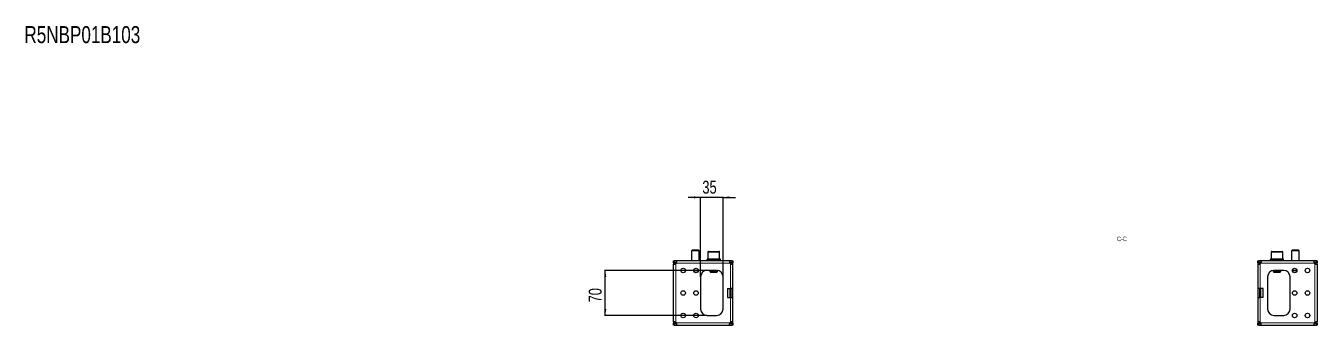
# Model space of a CAD drawing. Header units: millimetres. Extents: x -438 to 3468, y -370 to 660.
# Drawn here: x 1462 to 3468, y 195 to 660 of the extents above; entities that cross this region are included whole.
import ezdxf

# ---------------------------------------------------------------- set-up
doc = ezdxf.new("R2010")
doc.units = ezdxf.units.MM
doc.layers.add('FORMAT', color=7, linetype='Continuous')
doc.styles.add('SLDTEXTSTYLE0', font='TXT', dxfattribs={"width": 0.75})
doc.dimstyles.new('SLDDIMSTYLE0', dxfattribs={"dimtxt": 20, "dimasz": 10, "dimexe": 0, "dimexo": 0.0625, "dimgap": 5, "dimtad": 2, "dimdec": 1, "dimrnd": 1e-09, "dimzin": 12, "dimdsep": 46, "dimtxsty": 'SLDTEXTSTYLE0', "dimsah": 1, "dimcen": 0.09, "dimadec": 0, "dimazin": 3, "dimtfac": 1, "dimtofl": 0, "dimtmove": 0, "dimatfit": 3, "dimfxl": 0, "dimfrac": 2, "dimtolj": 1, "dimtzin": 12, "dimarcsym": 0})
doc.dimstyles.new('SLDDIMSTYLE1', dxfattribs={"dimtxt": 20, "dimasz": 10, "dimexe": 0, "dimexo": 0.0625, "dimgap": 5, "dimtad": 2, "dimdec": 1, "dimrnd": 1e-09, "dimzin": 12, "dimdsep": 46, "dimtxsty": 'SLDTEXTSTYLE0', "dimsah": 1, "dimcen": 0.09, "dimadec": 0, "dimazin": 3, "dimtfac": 1, "dimtmove": 0, "dimatfit": 0, "dimfxl": 0, "dimfrac": 2, "dimtolj": 1, "dimtzin": 12, "dimarcsym": 0})

# ---------------------------------------------------------------- blocks, each defined once
blk = doc.blocks.new('_D_9')
at = {"layer": 'FORMAT'}
for p, q in [((2509.9, 393.4), (2490.7, 393.4)), ((2509.9, 270), (2509.9, 394.4)), ((2544.9, 393.4), (2509.9, 393.4)), ((2544.9, 270), (2544.9, 394.4)), ((2544.9, 393.4), (2564.2, 393.4))]:
    blk.add_line(p, q, dxfattribs=at)
for points in [[(2509.9, 393.4), (2499.9, 395), (2499.9, 391.9)], [(2544.9, 393.4), (2554.9, 391.9), (2554.9, 395)]]:
    blk.add_solid(points, dxfattribs=at)
at = {"layer": 'FORMAT', "insert": (2512.7, 419.2), "char_height": 20, "attachment_point": 1, "style": 'SLDTEXTSTYLE0'}
blk.add_mtext('35', dxfattribs=at)
blk = doc.blocks.new('_D_10')
at = {"layer": 'FORMAT'}
for p, q in [((2519.9, 279.9), (2360.9, 279.9)), ((2361.9, 209.9), (2361.9, 279.9)), ((2519.9, 209.9), (2360.9, 209.9))]:
    blk.add_line(p, q, dxfattribs=at)
for points in [[(2361.9, 279.9), (2360.4, 269.9), (2363.5, 269.9)], [(2361.9, 209.9), (2363.5, 219.9), (2360.4, 219.9)]]:
    blk.add_solid(points, dxfattribs=at)
at = {"layer": 'FORMAT', "insert": (2336.2, 230.2), "char_height": 20, "attachment_point": 1, "rotation": 90, "style": 'SLDTEXTSTYLE0'}
blk.add_mtext('70', dxfattribs=at)

msp = doc.modelspace()

# ---------------------------------------------------------------- linework, layer by layer
at = {"color": 7, "linetype": 'Continuous', "lineweight": 25}
for p, q in [((2497.02, 311.45), (2495.95, 310.37)), ((2495.95, 310.37), (2495.95, 294.95)), ((2507.95, 310.37), (2495.95, 310.37)), ((2506.87, 311.45), (2497.02, 311.45)), ((2507.95, 310.37), (2506.87, 311.45)), ((2507.95, 294.95), (2507.95, 310.37)), ((2521.45, 308.45), (2521.45, 297.45)), ((2522.45, 309.45), (2530.84, 309.45)), ((2530.84, 309.45), (2538.45, 309.45)), ((2539.45, 297.45), (2539.45, 308.45)), ((3396.45, 308.45), (3396.45, 297.45)), ((3397.45, 309.45), (3405.79, 309.45)), ((3405.79, 309.45), (3413.45, 309.45)), ((3414.45, 297.45), (3414.45, 308.45)), ((3429.02, 311.45), (3427.95, 310.37)), ((3427.95, 310.37), (3427.95, 294.95)), ((3439.95, 310.37), (3427.95, 310.37)), ((3438.87, 311.45), (3429.02, 311.45)), ((3439.95, 310.37), (3438.87, 311.45)), ((3439.95, 294.95), (3439.95, 310.37)), ((2467.95, 292.45), (2467.95, 294.95)), ((2467.95, 294.95), (2469.06, 294.95)), ((2469.06, 292.45), (2467.95, 292.45)), ((2467.95, 292.45), (2467.95, 292.35)), ((2467.95, 292.35), (2470.45, 292.35)), ((2467.95, 291.74), (2467.95, 292.35)), ((2467.95, 291.74), (2467.95, 289.67)), ((2467.95, 200.22), (2467.95, 289.67)), ((2467.95, 289.67), (2469.04, 289.67)), ((2472.78, 294.95), (2469.06, 294.95)), ((2472.78, 292.45), (2469.06, 292.45)), ((2470.45, 292.35), (2470.45, 291.74)), ((2470.45, 291.74), (2470.45, 289.92)), ((2555.12, 294.95), (2472.78, 294.95)), ((2472.78, 294.95), (2472.78, 292.73)), ((2520.2, 297.45), (2520.2, 296.45)), ((2520.2, 297.45), (2520.21, 297.45)), ((2520.2, 296.45), (2520.21, 296.45)), ((2520.21, 297.45), (2520.21, 297.2)), ((2521.03, 297.45), (2520.21, 297.45)), ((2520.21, 296.45), (2520.21, 296.7)), ((2521.03, 296.45), (2520.21, 296.45)), ((2521.03, 297.45), (2521.13, 297.45)), ((2521.03, 296.45), (2521.13, 296.45)), ((2521.13, 297.45), (2521.13, 297.2)), ((2523.3, 297.45), (2521.13, 297.45)), ((2521.13, 296.45), (2521.13, 296.7)), ((2523.3, 296.45), (2521.13, 296.45)), ((2523.3, 297.45), (2523.48, 297.45)), ((2523.3, 296.45), (2523.48, 296.45)), ((2523.48, 297.45), (2523.48, 297.2)), ((2526.66, 297.45), (2523.48, 297.45)), ((2523.48, 296.45), (2523.48, 296.7)), ((2526.66, 296.45), (2523.48, 296.45)), ((2524.45, 296.45), (2524.45, 294.95)), ((2526.66, 297.45), (2526.89, 297.45)), ((2526.66, 296.45), (2526.89, 296.45)), ((2526.89, 297.45), (2526.89, 297.2)), ((2530.59, 297.45), (2526.89, 297.45)), ((2526.89, 296.45), (2526.89, 296.7)), ((2530.59, 296.45), (2526.89, 296.45)), ((2530.59, 297.45), (2530.89, 297.45)), ((2530.59, 297.45), (2530.67, 297.45)), ((2530.59, 296.45), (2530.74, 296.45)), ((2530.74, 296.45), (2530.84, 296.45)), ((2530.79, 297.45), (2530.84, 297.45)), ((2530.84, 297.45), (2530.84, 297.2)), ((2534.5, 297.45), (2530.84, 297.45)), ((2530.84, 296.45), (2530.84, 296.7)), ((2534.5, 296.45), (2530.84, 296.45)), ((2534.5, 297.45), (2534.73, 297.45)), ((2534.5, 296.45), (2534.73, 296.45)), ((2534.73, 297.45), (2534.73, 297.2)), ((2537.79, 297.45), (2534.73, 297.45)), ((2534.73, 296.45), (2534.73, 296.7)), ((2537.79, 296.45), (2534.73, 296.45)), ((2536.45, 294.95), (2536.45, 296.45)), ((2537.79, 297.45), (2537.97, 297.45)), ((2537.79, 296.45), (2537.97, 296.45)), ((2537.97, 297.45), (2537.97, 297.2)), ((2539.97, 297.45), (2537.97, 297.45)), ((2537.97, 296.45), (2537.97, 296.7)), ((2539.97, 296.45), (2537.97, 296.45)), ((2539.97, 297.45), (2540.06, 297.45)), ((2539.97, 296.45), (2540.06, 296.45)), ((2540.06, 297.45), (2540.06, 297.2)), ((2540.7, 297.45), (2540.06, 297.45)), ((2540.06, 296.45), (2540.06, 296.7)), ((2540.7, 296.45), (2540.06, 296.45)), ((2540.7, 296.45), (2540.7, 297.45)), ((2555.12, 294.95), (2555.12, 292.45)), ((2558.84, 294.95), (2555.12, 294.95)), ((2558.84, 292.45), (2555.12, 292.45)), ((2557.45, 292.35), (2559.95, 292.35)), ((2557.45, 291.74), (2557.45, 292.35)), ((2557.45, 289.9), (2557.45, 291.74)), ((2558.84, 294.95), (2559.95, 294.95)), ((2559.95, 292.45), (2558.84, 292.45)), ((2559.95, 294.95), (2559.95, 292.45)), ((2559.95, 292.35), (2559.95, 292.45)), ((2559.95, 292.35), (2559.95, 291.74)), ((2559.95, 289.67), (2559.95, 291.74)), ((2559.95, 251.95), (2559.95, 289.67)), ((3375.95, 292.45), (3375.95, 294.95)), ((3375.95, 294.95), (3377.06, 294.95)), ((3377.06, 292.45), (3375.95, 292.45)), ((3375.95, 292.45), (3375.95, 292.35)), ((3375.95, 292.35), (3378.45, 292.35)), ((3375.95, 291.74), (3375.95, 292.35)), ((3375.95, 291.74), (3375.95, 289.67)), ((3375.95, 289.67), (3377.04, 289.67)), ((3375.95, 289.67), (3375.95, 251.95)), ((3380.78, 294.95), (3377.06, 294.95)), ((3380.78, 292.45), (3377.06, 292.45)), ((3378.45, 292.35), (3378.45, 291.74)), ((3378.45, 291.74), (3378.45, 289.92)), ((3380.78, 294.95), (3380.78, 292.73)), ((3463.12, 294.95), (3380.78, 294.95)), ((3395.2, 297.45), (3395.2, 296.45)), ((3395.2, 297.45), (3395.21, 297.45)), ((3395.2, 296.45), (3395.21, 296.45)), ((3395.21, 297.45), (3395.21, 297.2)), ((3396.04, 297.45), (3395.21, 297.45)), ((3395.21, 296.45), (3395.21, 296.7)), ((3396.04, 296.45), (3395.21, 296.45)), ((3396.04, 297.45), (3396.14, 297.45)), ((3396.04, 296.45), (3396.14, 296.45)), ((3396.14, 297.45), (3396.14, 297.2)), ((3398.3, 297.45), (3396.14, 297.45)), ((3396.14, 296.45), (3396.14, 296.7)), ((3398.3, 296.45), (3396.14, 296.45)), ((3398.3, 297.45), (3398.49, 297.45)), ((3398.3, 296.45), (3398.49, 296.45)), ((3398.49, 297.45), (3398.49, 297.2)), ((3401.66, 297.45), (3398.49, 297.45)), ((3398.49, 296.45), (3398.49, 296.7)), ((3401.66, 296.45), (3398.49, 296.45)), ((3399.45, 296.45), (3399.45, 294.95)), ((3401.66, 297.45), (3401.89, 297.45)), ((3401.66, 296.45), (3401.89, 296.45)), ((3401.89, 297.45), (3401.89, 297.2)), ((3405.59, 297.45), (3401.89, 297.45)), ((3401.89, 296.45), (3401.89, 296.7)), ((3405.59, 296.45), (3401.89, 296.45)), ((3405.59, 297.45), (3405.83, 297.45)), ((3405.59, 297.45), (3405.67, 297.45)), ((3405.59, 296.45), (3405.75, 296.45)), ((3405.75, 296.45), (3405.84, 296.45)), ((3405.8, 297.45), (3405.84, 297.45)), ((3405.84, 297.45), (3405.84, 297.2)), ((3409.5, 297.45), (3405.84, 297.45)), ((3405.84, 296.45), (3405.84, 296.7)), ((3409.5, 296.45), (3405.84, 296.45)), ((3409.5, 297.45), (3409.73, 297.45)), ((3409.5, 296.45), (3409.73, 296.45)), ((3409.73, 297.45), (3409.73, 297.2)), ((3412.8, 297.45), (3409.73, 297.45)), ((3409.73, 296.45), (3409.73, 296.7)), ((3412.8, 296.45), (3409.73, 296.45)), ((3411.45, 294.95), (3411.45, 296.45)), ((3412.8, 297.45), (3412.97, 297.45)), ((3412.8, 296.45), (3412.97, 296.45)), ((3412.97, 297.45), (3412.97, 297.2)), ((3414.97, 297.45), (3412.97, 297.45)), ((3412.97, 296.45), (3412.97, 296.7)), ((3414.97, 296.45), (3412.97, 296.45)), ((3414.97, 297.45), (3415.06, 297.45)), ((3414.97, 296.45), (3415.06, 296.45)), ((3415.06, 297.45), (3415.06, 297.2)), ((3415.7, 297.45), (3415.06, 297.45)), ((3415.06, 296.45), (3415.06, 296.7)), ((3415.7, 296.45), (3415.06, 296.45)), ((3415.7, 296.45), (3415.7, 297.45)), ((3463.12, 292.45), (3463.12, 294.95)), ((3466.84, 294.95), (3463.12, 294.95)), ((3466.84, 292.45), (3463.12, 292.45)), ((3465.45, 292.35), (3467.95, 292.35)), ((3465.45, 291.74), (3465.45, 292.35)), ((3465.45, 289.9), (3465.45, 291.74)), ((3466.84, 294.95), (3467.95, 294.95)), ((3467.95, 292.45), (3466.84, 292.45)), ((3467.95, 294.95), (3467.95, 292.45)), ((3467.95, 292.35), (3467.95, 292.45)), ((3467.95, 292.35), (3467.95, 291.74)), ((3467.95, 289.67), (3467.95, 291.74)), ((3467.95, 289.67), (3467.95, 200.22)), ((2506.41, 279.45), (2499.48, 279.45)), ((2509.95, 269.95), (2509.95, 219.95)), ((2534.95, 279.95), (2519.95, 279.95)), ((2521.62, 279.85), (2521.6, 279.85)), ((2521.62, 279.85), (2521.62, 279.85)), ((2521.72, 279.85), (2521.62, 279.85)), ((2521.72, 279.95), (2521.72, 279.85)), ((2524.97, 279.85), (2521.72, 279.85)), ((2524.45, 279.85), (2524.45, 278.52)), ((2524.45, 278.52), (2525.52, 277.45)), ((2524.45, 278.52), (2530.74, 278.52)), ((2524.97, 279.85), (2526.87, 279.85)), ((2525.52, 277.45), (2530.69, 277.45)), ((2527.43, 279.85), (2526.87, 279.85)), ((2533.47, 279.85), (2527.43, 279.85)), ((2530.69, 277.45), (2535.37, 277.45)), ((2530.74, 278.52), (2536.45, 278.52)), ((2534.02, 279.85), (2533.47, 279.85)), ((2534.02, 279.85), (2535.92, 279.85)), ((2535.37, 277.45), (2536.45, 278.52)), ((2536.36, 279.85), (2535.92, 279.85)), ((2536.45, 278.52), (2536.45, 279.83)), ((2544.95, 219.95), (2544.95, 269.95)), ((3390.95, 269.95), (3390.95, 219.95)), ((3399.45, 279.83), (3399.45, 278.52)), ((3399.45, 278.52), (3400.52, 277.45)), ((3399.45, 278.52), (3405.7, 278.52)), ((3399.97, 279.85), (3399.54, 279.85)), ((3399.97, 279.85), (3401.87, 279.85)), ((3400.52, 277.45), (3405.66, 277.45)), ((3415.95, 279.95), (3400.95, 279.95)), ((3402.43, 279.85), (3401.87, 279.85)), ((3408.47, 279.85), (3402.43, 279.85)), ((3405.66, 277.45), (3410.37, 277.45)), ((3405.7, 278.52), (3411.45, 278.52)), ((3409.02, 279.85), (3408.47, 279.85)), ((3409.02, 279.85), (3410.92, 279.85)), ((3410.37, 277.45), (3411.45, 278.52)), ((3414.18, 279.85), (3410.92, 279.85)), ((3411.45, 278.52), (3411.45, 279.85)), ((3414.18, 279.85), (3414.18, 279.95)), ((3414.28, 279.85), (3414.18, 279.85)), ((3414.3, 279.85), (3414.28, 279.85)), ((3414.28, 279.85), (3414.28, 279.85)), ((3425.95, 219.95), (3425.95, 269.95)), ((3436.41, 279.45), (3429.48, 279.45)), ((2551.95, 251.95), (2556.45, 251.95)), ((2551.95, 251.95), (2551.95, 237.95)), ((2559.95, 251.95), (2556.45, 251.95)), ((2557.45, 237.95), (2557.45, 251.95)), ((2559.95, 237.95), (2559.95, 251.95)), ((3379.45, 251.95), (3375.95, 251.95)), ((3375.95, 251.95), (3375.95, 237.95)), ((3378.45, 251.95), (3378.45, 237.95)), ((3383.95, 251.95), (3379.45, 251.95)), ((3383.95, 237.95), (3383.95, 251.95)), ((2551.95, 237.95), (2556.45, 237.95)), ((2556.45, 237.95), (2559.95, 237.95)), ((2559.95, 200.22), (2559.95, 237.95)), ((3375.95, 237.95), (3379.45, 237.95)), ((3375.95, 237.95), (3375.95, 200.22)), ((3383.95, 237.95), (3379.45, 237.95)), ((2519.95, 209.95), (2534.95, 209.95)), ((3400.95, 209.95), (3415.95, 209.95)), ((2467.95, 200.22), (2467.95, 198.16)), ((2467.95, 197.55), (2467.95, 198.16)), ((2470.45, 197.55), (2467.95, 197.55)), ((2467.95, 197.55), (2467.95, 197.45)), ((2467.95, 194.95), (2467.95, 197.45)), ((2467.95, 197.45), (2469.06, 197.45)), ((2469.06, 194.95), (2467.95, 194.95)), ((2469.06, 197.45), (2472.78, 197.45)), ((2469.06, 194.95), (2472.78, 194.95)), ((2470.45, 200), (2470.45, 198.16)), ((2470.45, 198.16), (2470.45, 197.55)), ((2472.78, 197.45), (2472.78, 194.95)), ((2472.78, 194.95), (2555.12, 194.95)), ((2555.12, 197.45), (2558.84, 197.45)), ((2555.12, 194.95), (2555.12, 197.16)), ((2555.12, 194.95), (2558.84, 194.95)), ((2557.45, 198.16), (2557.45, 199.98)), ((2557.45, 197.55), (2557.45, 198.16)), ((2559.95, 197.55), (2557.45, 197.55)), ((2558.84, 197.45), (2559.95, 197.45)), ((2559.95, 194.95), (2558.84, 194.95)), ((2559.95, 200.22), (2558.85, 200.22)), ((2559.95, 198.16), (2559.95, 200.22)), ((2559.95, 198.16), (2559.95, 197.55)), ((2559.95, 197.45), (2559.95, 197.55)), ((2559.95, 197.45), (2559.95, 194.95)), ((3375.95, 200.22), (3375.95, 198.16)), ((3375.95, 197.55), (3375.95, 198.16)), ((3378.45, 197.55), (3375.95, 197.55)), ((3375.95, 197.55), (3375.95, 197.45)), ((3375.95, 194.95), (3375.95, 197.45)), ((3375.95, 197.45), (3377.06, 197.45)), ((3377.06, 194.95), (3375.95, 194.95)), ((3377.06, 197.45), (3380.78, 197.45)), ((3377.06, 194.95), (3380.78, 194.95)), ((3378.45, 200), (3378.45, 198.16)), ((3378.45, 198.16), (3378.45, 197.55)), ((3380.78, 194.95), (3380.78, 197.45)), ((3380.78, 194.95), (3463.12, 194.95)), ((3463.12, 197.45), (3466.84, 197.45)), ((3463.12, 194.95), (3463.12, 197.16)), ((3463.12, 194.95), (3466.84, 194.95)), ((3465.45, 198.16), (3465.45, 199.98)), ((3465.45, 197.55), (3465.45, 198.16)), ((3467.95, 197.55), (3465.45, 197.55)), ((3466.84, 197.45), (3467.95, 197.45)), ((3467.95, 194.95), (3466.84, 194.95)), ((3467.95, 200.22), (3466.85, 200.22)), ((3467.95, 198.16), (3467.95, 200.22)), ((3467.95, 198.16), (3467.95, 197.55)), ((3467.95, 197.45), (3467.95, 197.55)), ((3467.95, 197.45), (3467.95, 194.95))]:
    msp.add_line(p, q, dxfattribs=at)
at = {"color": 8, "linetype": 'Continuous', "lineweight": 18}
for p, q in [((2530.89, 308.45), (2521.45, 308.45)), ((2539.45, 308.45), (2530.89, 308.45)), ((3405.83, 308.45), (3396.45, 308.45)), ((3414.45, 308.45), (3405.83, 308.45)), ((2470.45, 291.74), (2467.95, 291.74)), ((2469.06, 294.95), (2469.06, 292.45)), ((2470.45, 291.45), (2472.53, 291.45)), ((2471.45, 199.67), (2471.45, 290.23)), ((2555.36, 291.45), (2472.53, 291.45)), ((2555.36, 291.45), (2557.45, 291.45)), ((2556.45, 251.95), (2556.45, 290.23)), ((2559.95, 291.74), (2557.45, 291.74)), ((2558.84, 292.45), (2558.84, 294.95)), ((3378.45, 291.74), (3375.95, 291.74)), ((3377.06, 294.95), (3377.06, 292.45)), ((3378.45, 291.45), (3380.53, 291.45)), ((3379.45, 290.23), (3379.45, 251.95)), ((3380.53, 291.45), (3463.36, 291.45)), ((3463.36, 291.45), (3465.45, 291.45)), ((3464.45, 290.23), (3464.45, 199.67)), ((3467.95, 291.74), (3465.45, 291.74)), ((3466.84, 292.45), (3466.84, 294.95)), ((2499.48, 280.45), (2506.41, 280.45)), ((2526.87, 279.95), (2526.87, 279.85)), ((2527.43, 279.95), (2527.43, 279.85)), ((2533.47, 279.95), (2533.47, 279.85)), ((2534.02, 279.95), (2534.02, 279.85)), ((3401.87, 279.95), (3401.87, 279.85)), ((3402.43, 279.95), (3402.43, 279.85)), ((3408.47, 279.95), (3408.47, 279.85)), ((3409.02, 279.95), (3409.02, 279.85)), ((3429.48, 280.45), (3436.41, 280.45)), ((2555.25, 237.95), (2555.25, 251.95)), ((2555.45, 251.95), (2555.45, 237.95)), ((2555.56, 237.95), (2555.56, 251.95)), ((2555.76, 251.95), (2555.76, 237.95)), ((2556.64, 237.95), (2556.64, 251.95)), ((2556.84, 251.95), (2556.84, 237.95)), ((2556.94, 237.95), (2556.94, 251.95)), ((2557.14, 251.95), (2557.14, 237.95)), ((3378.75, 237.95), (3378.75, 251.95)), ((3378.95, 251.95), (3378.95, 237.95)), ((3379.06, 237.95), (3379.06, 251.95)), ((3379.26, 251.95), (3379.26, 237.95)), ((3380.14, 237.95), (3380.14, 251.95)), ((3380.34, 251.95), (3380.34, 237.95)), ((3380.44, 237.95), (3380.44, 251.95)), ((3380.64, 251.95), (3380.64, 237.95)), ((2556.45, 199.67), (2556.45, 237.95)), ((3379.45, 237.95), (3379.45, 199.67)), ((2467.95, 198.16), (2470.45, 198.16)), ((2469.06, 197.45), (2469.06, 194.95)), ((2472.53, 198.45), (2470.45, 198.45)), ((2555.36, 198.45), (2472.53, 198.45)), ((2557.45, 198.45), (2555.36, 198.45)), ((2557.45, 198.16), (2559.95, 198.16)), ((2558.84, 194.95), (2558.84, 197.45)), ((3375.95, 198.16), (3378.45, 198.16)), ((3377.06, 197.45), (3377.06, 194.95)), ((3380.53, 198.45), (3378.45, 198.45)), ((3380.53, 198.45), (3463.36, 198.45)), ((3465.45, 198.45), (3463.36, 198.45)), ((3465.45, 198.16), (3467.95, 198.16)), ((3466.84, 194.95), (3466.84, 197.45))]:
    msp.add_line(p, q, dxfattribs=at)
at = {"color": 7, "linetype": 'Continuous', "lineweight": 25}
for centre in [(2482.95, 279.95), (2502.95, 279.95), (3432.95, 279.95), (3452.95, 279.95), (2482.95, 244.95), (2502.95, 244.95), (3432.95, 244.95), (3452.95, 244.95), (2482.95, 209.95), (2502.95, 209.95), (3432.95, 209.95), (3452.95, 209.95)]:
    msp.add_circle(centre, 3.5, dxfattribs=at)
for centre, radius, start, end in [((2522.45, 308.45), 1, 90, 180), ((2538.45, 308.45), 1, 0, 90), ((3397.45, 308.45), 1, 90, 180), ((3413.45, 308.45), 1, 0, 90), ((2469.45, 293.1), 3.5, 304.8499, 331.87293), ((2558.45, 293.1), 3.5, 208.12707, 235.1501), ((3377.45, 293.1), 3.5, 304.8499, 331.87293), ((3466.45, 293.1), 3.5, 208.12707, 235.1501), ((2519.95, 269.95), 10, 90, 180), ((2534.95, 269.95), 10, 0, 90), ((3400.95, 269.95), 10, 90, 180), ((3415.95, 269.95), 10, 0, 90), ((2519.95, 219.95), 10, 180, 270), ((2534.95, 219.95), 10, 270, 0), ((3400.95, 219.95), 10, 180, 270), ((3415.95, 219.95), 10, 270, 0), ((2469.45, 196.8), 3.5, 28.12707, 55.1501), ((2558.45, 196.8), 3.5, 124.8499, 151.87293), ((3377.45, 196.8), 3.5, 28.12707, 55.1501), ((3466.45, 196.8), 3.5, 124.8499, 151.87293)]:
    msp.add_arc(centre, radius, start, end, dxfattribs=at)
for points, knots in [([(2467.95, 289.67), (2467.97, 289.66), (2468.02, 289.63), (2468.42, 289.61), (2469.13, 289.65), (2470.23, 289.87), (2471.03, 290.1), (2471.45, 290.23)], [0, 0, 0, 0, 0.1708405, 0.3192172, 0.5481031, 0.7678223, 1, 1, 1, 1]), ([(2472.53, 291.45), (2472.59, 291.71), (2472.69, 292.2), (2472.83, 293.02), (2472.94, 293.73), (2472.95, 294.29), (2472.93, 294.65), (2472.88, 294.9), (2472.81, 294.93), (2472.78, 294.95)], [0, 0, 0, 0, 0.1440667, 0.2712756, 0.4749075, 0.5979974, 0.7263376, 0.8602454, 1, 1, 1, 1]), ([(2520.21, 297.2), (2520.2, 297.24), (2520.2, 297.3), (2520.2, 297.38), (2520.2, 297.43), (2520.2, 297.45)], [0, 0, 0, 0, 0.4999808, 0.7499881, 1, 1, 1, 1]), ([(2520.2, 296.45), (2520.2, 296.47), (2520.2, 296.51), (2520.2, 296.59), (2520.2, 296.66), (2520.21, 296.7)], [0, 0, 0, 0, 0.2501401, 0.5002802, 1, 1, 1, 1]), ([(2521.13, 297.2), (2521.12, 297.24), (2521.09, 297.3), (2521.06, 297.38), (2521.04, 297.43), (2521.03, 297.45)], [0, 0, 0, 0, 0.4999808, 0.7499881, 1, 1, 1, 1]), ([(2521.03, 296.45), (2521.04, 296.47), (2521.06, 296.51), (2521.09, 296.59), (2521.12, 296.66), (2521.13, 296.7)], [0, 0, 0, 0, 0.2501401, 0.5002802, 1, 1, 1, 1]), ([(2523.48, 297.2), (2523.45, 297.24), (2523.41, 297.3), (2523.35, 297.38), (2523.32, 297.43), (2523.3, 297.45)], [0, 0, 0, 0, 0.4999808, 0.7499881, 1, 1, 1, 1]), ([(2523.3, 296.45), (2523.32, 296.47), (2523.35, 296.51), (2523.41, 296.59), (2523.45, 296.66), (2523.48, 296.7)], [0, 0, 0, 0, 0.2501401, 0.5002802, 1, 1, 1, 1]), ([(2526.89, 297.2), (2526.85, 297.24), (2526.79, 297.3), (2526.71, 297.38), (2526.68, 297.43), (2526.66, 297.45)], [0, 0, 0, 0, 0.4999808, 0.7499881, 1, 1, 1, 1]), ([(2526.66, 296.45), (2526.68, 296.47), (2526.71, 296.51), (2526.79, 296.59), (2526.85, 296.66), (2526.89, 296.7)], [0, 0, 0, 0, 0.2501401, 0.5002802, 1, 1, 1, 1]), ([(2530.84, 297.2), (2530.8, 297.24), (2530.73, 297.3), (2530.65, 297.38), (2530.61, 297.43), (2530.59, 297.45)], [0, 0, 0, 0, 0.4999808, 0.7499881, 1, 1, 1, 1]), ([(2530.59, 296.45), (2530.61, 296.47), (2530.65, 296.51), (2530.73, 296.59), (2530.8, 296.66), (2530.84, 296.7)], [0, 0, 0, 0, 0.2501401, 0.5002802, 1, 1, 1, 1]), ([(2530.84, 297.2), (2530.82, 297.27), (2530.79, 297.4), (2530.76, 297.43), (2530.74, 297.45)], [0, 0, 0, 0, 0.5617942, 1, 1, 1, 1]), ([(2530.84, 296.7), (2530.82, 296.62), (2530.79, 296.49), (2530.76, 296.46), (2530.74, 296.45)], [0, 0, 0, 0, 0.56179418, 1, 1, 1, 1]), ([(2534.73, 297.2), (2534.69, 297.24), (2534.63, 297.3), (2534.56, 297.38), (2534.52, 297.43), (2534.5, 297.45)], [0, 0, 0, 0, 0.4999808, 0.7499881, 1, 1, 1, 1]), ([(2534.5, 296.45), (2534.52, 296.47), (2534.56, 296.51), (2534.63, 296.59), (2534.69, 296.66), (2534.73, 296.7)], [0, 0, 0, 0, 0.2501401, 0.5002802, 1, 1, 1, 1]), ([(2537.97, 297.2), (2537.94, 297.24), (2537.9, 297.3), (2537.84, 297.38), (2537.81, 297.43), (2537.79, 297.45)], [0, 0, 0, 0, 0.4999808, 0.7499881, 1, 1, 1, 1]), ([(2537.79, 296.45), (2537.81, 296.47), (2537.84, 296.51), (2537.9, 296.59), (2537.94, 296.66), (2537.97, 296.7)], [0, 0, 0, 0, 0.25014008, 0.50028016, 1, 1, 1, 1]), ([(2540.06, 297.2), (2540.05, 297.24), (2540.02, 297.3), (2539.99, 297.38), (2539.98, 297.43), (2539.97, 297.45)], [0, 0, 0, 0, 0.4999808, 0.7499881, 1, 1, 1, 1]), ([(2539.97, 296.45), (2539.98, 296.47), (2539.99, 296.51), (2540.02, 296.59), (2540.05, 296.66), (2540.06, 296.7)], [0, 0, 0, 0, 0.2501401, 0.5002802, 1, 1, 1, 1]), ([(2555.12, 294.95), (2555.09, 294.93), (2555.03, 294.89), (2554.96, 294.53), (2554.94, 293.86), (2555.08, 292.76), (2555.26, 291.89), (2555.36, 291.45)], [0, 0, 0, 0, 0.16069, 0.3013121, 0.5219513, 0.7535732, 1, 1, 1, 1]), ([(2556.45, 290.23), (2556.9, 290.1), (2557.71, 289.88), (2558.62, 289.69), (2559.21, 289.62), (2559.61, 289.6), (2559.89, 289.61), (2559.93, 289.65), (2559.95, 289.67)], [0, 0, 0, 0, 0.25414868, 0.44821268, 0.57490818, 0.70887241, 0.85046773, 1, 1, 1, 1]), ([(3375.95, 289.67), (3375.97, 289.66), (3376.02, 289.63), (3376.42, 289.61), (3377.13, 289.65), (3378.23, 289.87), (3379.03, 290.1), (3379.45, 290.23)], [0, 0, 0, 0, 0.1708405, 0.3192172, 0.5481031, 0.7678223, 1, 1, 1, 1]), ([(3380.53, 291.45), (3380.59, 291.71), (3380.69, 292.2), (3380.83, 293.02), (3380.94, 293.73), (3380.95, 294.29), (3380.93, 294.65), (3380.88, 294.9), (3380.81, 294.93), (3380.78, 294.95)], [0, 0, 0, 0, 0.1440667, 0.2712756, 0.4749075, 0.5979974, 0.7263376, 0.8602454, 1, 1, 1, 1]), ([(3395.21, 297.2), (3395.2, 297.24), (3395.2, 297.3), (3395.2, 297.38), (3395.2, 297.43), (3395.2, 297.45)], [0, 0, 0, 0, 0.49998083, 0.7499881, 1, 1, 1, 1]), ([(3395.2, 296.45), (3395.2, 296.47), (3395.2, 296.51), (3395.2, 296.59), (3395.2, 296.66), (3395.21, 296.7)], [0, 0, 0, 0, 0.2501401, 0.5002802, 1, 1, 1, 1]), ([(3396.14, 297.2), (3396.12, 297.24), (3396.09, 297.3), (3396.06, 297.38), (3396.04, 297.43), (3396.04, 297.45)], [0, 0, 0, 0, 0.4999808, 0.7499881, 1, 1, 1, 1]), ([(3396.04, 296.45), (3396.04, 296.47), (3396.06, 296.51), (3396.09, 296.59), (3396.12, 296.66), (3396.14, 296.7)], [0, 0, 0, 0, 0.2501401, 0.5002802, 1, 1, 1, 1]), ([(3398.49, 297.2), (3398.45, 297.24), (3398.41, 297.3), (3398.35, 297.38), (3398.32, 297.43), (3398.3, 297.45)], [0, 0, 0, 0, 0.4999808, 0.7499881, 1, 1, 1, 1]), ([(3398.3, 296.45), (3398.32, 296.47), (3398.35, 296.51), (3398.41, 296.59), (3398.45, 296.66), (3398.49, 296.7)], [0, 0, 0, 0, 0.2501401, 0.5002802, 1, 1, 1, 1]), ([(3401.89, 297.2), (3401.85, 297.24), (3401.8, 297.3), (3401.72, 297.38), (3401.68, 297.43), (3401.66, 297.45)], [0, 0, 0, 0, 0.4999808, 0.7499881, 1, 1, 1, 1]), ([(3401.66, 296.45), (3401.68, 296.47), (3401.72, 296.51), (3401.8, 296.59), (3401.85, 296.66), (3401.89, 296.7)], [0, 0, 0, 0, 0.2501401, 0.5002802, 1, 1, 1, 1]), ([(3405.84, 297.2), (3405.8, 297.24), (3405.74, 297.3), (3405.66, 297.38), (3405.61, 297.43), (3405.59, 297.45)], [0, 0, 0, 0, 0.49998083, 0.7499881, 1, 1, 1, 1]), ([(3405.59, 296.45), (3405.61, 296.47), (3405.66, 296.51), (3405.74, 296.59), (3405.8, 296.66), (3405.84, 296.7)], [0, 0, 0, 0, 0.2501401, 0.5002802, 1, 1, 1, 1]), ([(3405.84, 297.2), (3405.83, 297.27), (3405.79, 297.4), (3405.76, 297.43), (3405.75, 297.45)], [0, 0, 0, 0, 0.5617942, 1, 1, 1, 1]), ([(3405.84, 296.7), (3405.83, 296.62), (3405.79, 296.49), (3405.76, 296.46), (3405.75, 296.45)], [0, 0, 0, 0, 0.5617942, 1, 1, 1, 1]), ([(3409.73, 297.2), (3409.7, 297.24), (3409.64, 297.3), (3409.56, 297.38), (3409.52, 297.43), (3409.5, 297.45)], [0, 0, 0, 0, 0.4999808, 0.7499881, 1, 1, 1, 1]), ([(3409.5, 296.45), (3409.52, 296.47), (3409.56, 296.51), (3409.64, 296.59), (3409.7, 296.66), (3409.73, 296.7)], [0, 0, 0, 0, 0.2501401, 0.5002802, 1, 1, 1, 1]), ([(3412.97, 297.2), (3412.94, 297.24), (3412.9, 297.3), (3412.84, 297.38), (3412.81, 297.43), (3412.8, 297.45)], [0, 0, 0, 0, 0.4999808, 0.7499881, 1, 1, 1, 1]), ([(3412.8, 296.45), (3412.81, 296.47), (3412.84, 296.51), (3412.9, 296.59), (3412.94, 296.66), (3412.97, 296.7)], [0, 0, 0, 0, 0.2501401, 0.5002802, 1, 1, 1, 1]), ([(3415.06, 297.2), (3415.05, 297.24), (3415.03, 297.3), (3415, 297.38), (3414.98, 297.43), (3414.97, 297.45)], [0, 0, 0, 0, 0.49998083, 0.7499881, 1, 1, 1, 1]), ([(3414.97, 296.45), (3414.98, 296.47), (3415, 296.51), (3415.03, 296.59), (3415.05, 296.66), (3415.06, 296.7)], [0, 0, 0, 0, 0.25014008, 0.50028016, 1, 1, 1, 1]), ([(3463.12, 294.95), (3463.09, 294.93), (3463.03, 294.89), (3462.96, 294.53), (3462.94, 293.86), (3463.08, 292.76), (3463.26, 291.89), (3463.36, 291.45)], [0, 0, 0, 0, 0.16069, 0.3013121, 0.5219513, 0.7535732, 1, 1, 1, 1]), ([(3464.45, 290.23), (3464.9, 290.1), (3465.71, 289.88), (3466.62, 289.69), (3467.21, 289.62), (3467.61, 289.6), (3467.89, 289.61), (3467.93, 289.65), (3467.95, 289.67)], [0, 0, 0, 0, 0.2541487, 0.4482127, 0.5749082, 0.7088724, 0.8504677, 1, 1, 1, 1]), ([(2521.6, 279.85), (2521.56, 279.85), (2521.47, 279.86), (2521.34, 279.89), (2521.26, 279.93), (2521.24, 279.95)], [0, 0, 0, 0, 0.4181065, 0.8377329, 1, 1, 1, 1]), ([(2524.97, 279.85), (2524.91, 279.85), (2524.79, 279.85), (2524.73, 279.92), (2524.7, 279.95)], [0, 0, 0, 0, 0.594904, 1, 1, 1, 1]), ([(3411.2, 279.95), (3411.18, 279.92), (3411.13, 279.87), (3411.02, 279.85), (3410.94, 279.85), (3410.92, 279.85)], [0, 0, 0, 0, 0.3199575, 0.8240598, 1, 1, 1, 1]), ([(3414.66, 279.95), (3414.61, 279.92), (3414.52, 279.87), (3414.39, 279.85), (3414.32, 279.85), (3414.3, 279.85)], [0, 0, 0, 0, 0.34226, 0.7273166, 1, 1, 1, 1]), ([(2471.45, 199.67), (2470.99, 199.79), (2470.19, 200.01), (2469.28, 200.21), (2468.69, 200.27), (2468.29, 200.3), (2468, 200.28), (2467.97, 200.24), (2467.95, 200.22)], [0, 0, 0, 0, 0.2541487, 0.4482127, 0.5749082, 0.7088724, 0.8504677, 1, 1, 1, 1]), ([(2472.78, 194.95), (2472.81, 194.97), (2472.87, 195.01), (2472.94, 195.36), (2472.96, 196.03), (2472.82, 197.14), (2472.63, 198), (2472.53, 198.45)], [0, 0, 0, 0, 0.16069, 0.3013121, 0.5219513, 0.7535732, 1, 1, 1, 1]), ([(2555.36, 198.45), (2555.31, 198.19), (2555.21, 197.7), (2555.06, 196.87), (2554.96, 196.16), (2554.94, 195.6), (2554.96, 195.24), (2555.02, 195), (2555.08, 194.96), (2555.12, 194.95)], [0, 0, 0, 0, 0.1440667, 0.2712756, 0.4749075, 0.5979974, 0.7263376, 0.8602454, 1, 1, 1, 1]), ([(2559.95, 200.22), (2559.92, 200.24), (2559.88, 200.26), (2559.48, 200.28), (2558.77, 200.24), (2557.67, 200.02), (2556.86, 199.79), (2556.45, 199.67)], [0, 0, 0, 0, 0.1708405, 0.3192172, 0.5481031, 0.7678223, 1, 1, 1, 1]), ([(3379.45, 199.67), (3378.99, 199.79), (3378.19, 200.01), (3377.28, 200.21), (3376.69, 200.27), (3376.29, 200.3), (3376, 200.28), (3375.97, 200.24), (3375.95, 200.22)], [0, 0, 0, 0, 0.2541487, 0.4482127, 0.5749082, 0.7088724, 0.8504677, 1, 1, 1, 1]), ([(3380.78, 194.95), (3380.81, 194.97), (3380.87, 195.01), (3380.94, 195.36), (3380.96, 196.03), (3380.82, 197.14), (3380.63, 198), (3380.53, 198.45)], [0, 0, 0, 0, 0.16069, 0.3013121, 0.5219513, 0.7535732, 1, 1, 1, 1]), ([(3463.36, 198.45), (3463.31, 198.19), (3463.21, 197.7), (3463.06, 196.87), (3462.96, 196.16), (3462.94, 195.6), (3462.96, 195.24), (3463.02, 195), (3463.08, 194.96), (3463.12, 194.95)], [0, 0, 0, 0, 0.1440667, 0.2712756, 0.4749075, 0.5979974, 0.7263376, 0.8602454, 1, 1, 1, 1]), ([(3467.95, 200.22), (3467.92, 200.24), (3467.88, 200.26), (3467.48, 200.28), (3466.77, 200.24), (3465.67, 200.02), (3464.86, 199.79), (3464.45, 199.67)], [0, 0, 0, 0, 0.17084045, 0.31921717, 0.54810308, 0.76782229, 1, 1, 1, 1])]:
    msp.add_open_spline(points, degree=3, knots=knots, dxfattribs=at)

# ---------------------------------------------------------------- texts
at = {"layer": 'FORMAT', "style": 'SLDTEXTSTYLE0'}
for s, insert, char_height, attachment_point in [('R5NBP01B103', (1459.46, 659.41), 26.4583, 1), ('C-C', (3164.67, 332.45), 7, 2)]:
    msp.add_mtext(s, dxfattribs=dict(at, insert=insert, char_height=char_height, attachment_point=attachment_point))

# ---------------------------------------------------------------- dimensions: what is measured, and where the dimension line sits
at = {"layer": 'FORMAT'}
dim = msp.add_linear_dim(base=(2509.95, 393.45), p1=(2544.95, 269.95), p2=(2509.95, 269.95), dimstyle='SLDDIMSTYLE1', dxfattribs=at)
dim.commit()
dim.dimension.update_dxf_attribs({"geometry": '_D_9', "text_midpoint": (2527.45, 393.45), "dimtype": 160})
dim = msp.add_linear_dim(base=(2361.94, 279.95), p1=(2519.95, 209.95), p2=(2519.95, 279.95), angle=90, dimstyle='SLDDIMSTYLE0', dxfattribs=at)
dim.commit()
dim.dimension.update_dxf_attribs({"geometry": '_D_10', "text_midpoint": (2361.94, 244.95), "dimtype": 160})

doc.saveas('drawing.dxf')
